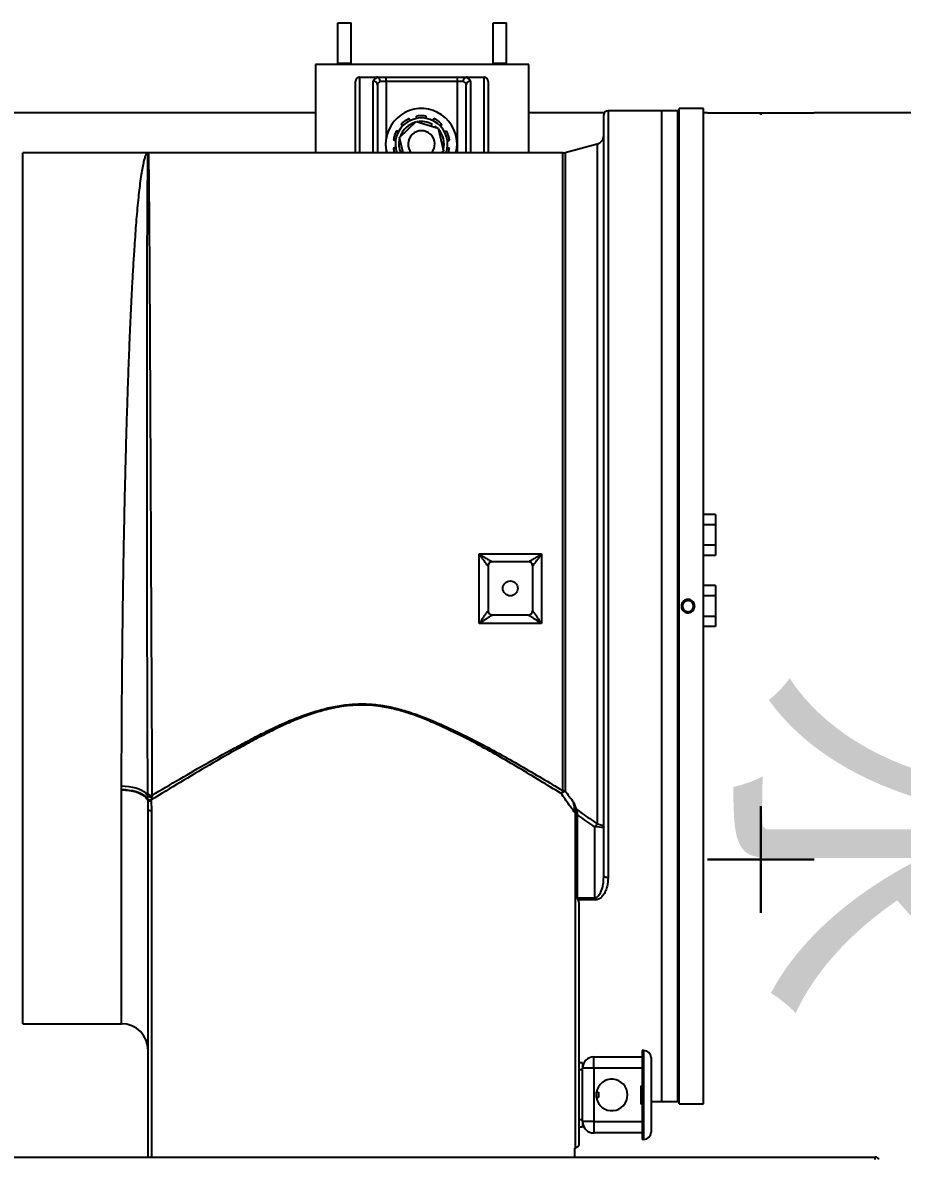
# Model space of a CAD drawing. Header units: millimetres. Extents: x -69706 to 52883, y -6882 to 68885.
# Drawn here: x 7592 to 8220, y 63736 to 64548 of the extents above; entities that cross this region are included whole.
import ezdxf

# ---------------------------------------------------------------- set-up
doc = ezdxf.new("R2010")
doc.units = ezdxf.units.MM
doc.layers.add('B2F-H-EQ-P-T20001$0$M-HVAC-EQPM', color=134, linetype='Continuous')
doc.layers.add('B2F-H-EQ-P-T20001$0$冰水機控制盤', color=4, linetype='Continuous')
doc.styles.add('B2F-H-EQ-P-T20001$0$Standard', font='arial.ttf')

# ---------------------------------------------------------------- blocks, each defined once
blk = doc.blocks.new('B2F-H-EQ-P-T20001$0$CH-B2C-05、09-1000RT_20201019')
at = {"color": 0, "linetype": 'Continuous', "lineweight": 25}
for p, q in [((3902.21, 3077.24), (3902.21, 3106.45)), ((3902.21, 3106.45), (3911.73, 3106.45)), ((3911.73, 3077.24), (3911.73, 3106.45)), ((4013.33, 3106.45), (4022.85, 3106.45)), ((4013.33, 3077.24), (4013.33, 3106.45)), ((4022.85, 3077.24), (4022.85, 3106.45)), ((4038.73, 3076.48), (3886.33, 3076.48)), ((3886.33, 3076.48), (3886.33, 3013.36)), ((3911.73, 3077.24), (3902.21, 3077.24)), ((3902.21, 3077.24), (3902.21, 3076.48)), ((3911.73, 3077.24), (3911.73, 3076.48)), ((4022.85, 3077.24), (4013.33, 3077.24)), ((4013.33, 3077.24), (4013.33, 3076.48)), ((4022.85, 3077.24), (4022.85, 3076.48)), ((4038.73, 3013.36), (4038.73, 3076.48)), ((3914.73, 3013.36), (3914.73, 3064.42)), ((3917.77, 3067.46), (3929.9, 3067.46)), ((3917.77, 3067.46), (3917.77, 3013.36)), ((3927.43, 3013.36), (3927.43, 3064.77)), ((3929.9, 3067.46), (3936.82, 3067.46)), ((3930.47, 3061.91), (3930.47, 3013.36)), ((3936.82, 3064.42), (3932.5, 3064.42)), ((3936.82, 3064.42), (3936.82, 3067.46)), ((3936.82, 3067.46), (3987.62, 3067.46)), ((3936.82, 3064.42), (3936.82, 3023.29)), ((3987.62, 3064.42), (3936.82, 3064.42)), ((3987.62, 3064.42), (3987.62, 3067.46)), ((3987.62, 3067.46), (3994.55, 3067.46)), ((3991.94, 3064.42), (3987.62, 3064.42)), ((3987.62, 3013.36), (3987.62, 3064.42)), ((3993.97, 3013.36), (3993.97, 3061.91)), ((3994.55, 3067.46), (4006.67, 3067.46)), ((3997.02, 3064.77), (3997.02, 3013.36)), ((4006.67, 3013.36), (4006.67, 3067.46)), ((4009.72, 3064.42), (4009.72, 3013.36)), ((4133.42, 3043.59), (4095.32, 3043.59)), ((4095.32, 3043.59), (4095.32, 2495.35)), ((4133.42, 3043.59), (4133.42, 2335.42)), ((4145.11, 3043.52), (4133.42, 3043.52)), ((4145.11, 2335.49), (4145.11, 3043.52)), ((4163.65, 3045.11), (4146.12, 3045.11)), ((4146.12, 2333.9), (4146.12, 3045.11)), ((4163.65, 2333.9), (4163.65, 3045.11)), ((3886.33, 3041.94), (3594.93, 3041.94)), ((3946.18, 3024.5), (3958.22, 3035.78)), ((3952.74, 3037.73), (3953.8, 3036.48)), ((3953.99, 3036.57), (3953.04, 3037.88)), ((3958.22, 3035.78), (3974.01, 3030.99)), ((3958.51, 3038.05), (3958.51, 3039.66)), ((3965.09, 3039.71), (3965.21, 3038.08)), ((3965.43, 3038.05), (3965.43, 3039.66)), ((3969.95, 3036.57), (3970.9, 3037.88)), ((4092.61, 3041.94), (4038.73, 3041.94)), ((4092.27, 2497.02), (4092.27, 3040.54)), ((4166.44, 3041.94), (4163.65, 3041.94)), ((4166.44, 3041.94), (4204.54, 3041.94)), ((4204.54, 3041.94), (4242.64, 3041.94)), ((4204.54, 3041.94), (4204.54, 3040.57)), ((4204.54, 3040.57), (4204.54, 3041.94)), ((4204.54, 3040.57), (4204.54, 3040.57)), ((4741.89, 3041.94), (4242.64, 3041.94)), ((3943.91, 3028.86), (3945.5, 3028.47)), ((3945.6, 3028.66), (3944.07, 3029.16)), ((3948.4, 3032.51), (3947.45, 3033.82)), ((3968.95, 3032.53), (3969.69, 3033.89)), ((3971.28, 3031.82), (3971.81, 3032.51)), ((3973.31, 3031.2), (3971.81, 3032.51)), ((3974.01, 3030.99), (3977.76, 3014.92)), ((3976.25, 3034.06), (3975.39, 3032.67)), ((3975.54, 3032.51), (3976.49, 3033.82)), ((3978.34, 3028.66), (3979.87, 3029.16)), ((3943.47, 3022.09), (3941.93, 3022.59)), ((3948.78, 3013.36), (3946.18, 3024.5)), ((3981.96, 3022.92), (3980.45, 3022.3)), ((3980.47, 3022.09), (3982.01, 3022.59)), ((4087.57, 3019.71), (4064.68, 3013.58)), ((4087.57, 3019.71), (4087.57, 2533.94)), ((3766.64, 3013.36), (3676.94, 3013.36)), ((3676.94, 2391.05), (3676.94, 3013.36)), ((4063.03, 3013.36), (3766.64, 3013.36)), ((3936.82, 3016.13), (3936.82, 3013.36)), ((3943.47, 3017.33), (3941.93, 3016.83)), ((3941.98, 3016.5), (3943.49, 3017.12)), ((3977.76, 3014.92), (3976.09, 3013.36)), ((3976.81, 3013.36), (3977.22, 3014.42)), ((3980.47, 3017.33), (3982.01, 3016.83)), ((4063.03, 2557.64), (4063.03, 3013.36)), ((4064.68, 3013.58), (4064.68, 2557.56)), ((4172.03, 2754.97), (4163.65, 2754.97)), ((4172.03, 2754.97), (4172.03, 2747.64)), ((4172.03, 2747.64), (4163.65, 2747.64)), ((4172.03, 2747.64), (4172.03, 2732.97)), ((4003.25, 2677.05), (4003.25, 2726.87)), ((4003.25, 2726.87), (4047.7, 2726.87)), ((4047.7, 2726.87), (4047.7, 2677.05)), ((4172.03, 2732.97), (4163.65, 2732.97)), ((4172.03, 2732.97), (4172.03, 2725.64)), ((4038.3, 2721.26), (4012.64, 2721.26)), ((4172.03, 2725.64), (4163.65, 2725.64)), ((4009.6, 2718.21), (4009.6, 2686.2)), ((4041.35, 2718.21), (4041.35, 2686.2)), ((4172.03, 2704.17), (4163.65, 2704.17)), ((4172.03, 2704.17), (4172.03, 2696.84)), ((4172.03, 2696.84), (4163.65, 2696.84)), ((4172.03, 2696.84), (4172.03, 2682.17)), ((4038.3, 2683.15), (4012.64, 2683.15)), ((4172.03, 2682.17), (4163.65, 2682.17)), ((4172.03, 2682.17), (4172.03, 2674.84)), ((4047.7, 2677.05), (4003.25, 2677.05)), ((4172.03, 2674.84), (4163.65, 2674.84)), ((3747.59, 2558.47), (3747.61, 2560.98)), ((3747.59, 2558.14), (3747.59, 2558.47)), ((3747.59, 2391.05), (3747.59, 2558.14)), ((3766.38, 2553.76), (3766.36, 2555.31)), ((3766.47, 2551.12), (3766.38, 2553.76)), ((3766.49, 2550.74), (3766.47, 2551.12)), ((3766.5, 2550.39), (3766.49, 2550.74)), ((3766.64, 2543.8), (3766.5, 2550.39)), ((3768.82, 2551.02), (3768.84, 2550.64)), ((3768.84, 2550.64), (3768.86, 2550.29)), ((3768.86, 2550.29), (3769.02, 2543.53)), ((3769.36, 2554.28), (3769.13, 2553.08)), ((3766.64, 2295.8), (3766.64, 2543.8)), ((4073.25, 2541.36), (4073.29, 2540.57)), ((4204.54, 2508.53), (4204.54, 2546.63)), ((4204.54, 2546.63), (4204.54, 2546.63)), ((4204.54, 2546.63), (4204.54, 2508.53)), ((4085.92, 2481.11), (4085.92, 2531.63)), ((4204.54, 2508.53), (4166.44, 2508.53)), ((4166.44, 2508.53), (4204.54, 2508.53)), ((4166.44, 2508.53), (4166.44, 2508.53)), ((4204.54, 2508.53), (4242.64, 2508.53)), ((4242.64, 2508.53), (4204.54, 2508.53)), ((4204.54, 2508.53), (4204.54, 2470.43)), ((4204.54, 2470.43), (4204.54, 2508.53)), ((4242.64, 2508.53), (4242.64, 2508.53)), ((4073.3, 2481.11), (4085.92, 2481.11)), ((4085.92, 2479.58), (4073.76, 2479.58)), ((4074.49, 2476.53), (4074.49, 2305.2)), ((4085.92, 2479.58), (4085.92, 2481.11)), ((4204.54, 2470.43), (4204.54, 2470.43)), ((3676.94, 2391.05), (3747.59, 2391.05)), ((4119.71, 2371.93), (4119.71, 2308.43)), ((4120.98, 2371.93), (4119.71, 2371.93)), ((4120.98, 2308.43), (4120.98, 2371.93)), ((4077.03, 2363.23), (4074.49, 2363.23)), ((4077.03, 2363.23), (4077.03, 2359.23)), ((4085.16, 2359.23), (4085.16, 2367.36)), ((4085.16, 2367.36), (4119.71, 2367.36)), ((4126.06, 2366.85), (4126.06, 2313.51)), ((4077.03, 2358.15), (4074.49, 2358.15)), ((4077.03, 2321.13), (4077.03, 2359.23)), ((4085.16, 2359.23), (4077.03, 2359.23)), ((4085.16, 2359.23), (4085.16, 2321.13)), ((4119.71, 2359.23), (4085.16, 2359.23)), ((4119.71, 2347.14), (4118.94, 2346.7)), ((4118.94, 2333.66), (4118.94, 2346.7)), ((4086.98, 2342.08), (4087, 2342.08)), ((4087, 2338.27), (4086.98, 2338.27)), ((4087, 2338.27), (4087, 2342.08)), ((4087, 2342.08), (4088.4, 2342.08)), ((4088.4, 2338.27), (4087, 2338.27)), ((4088.4, 2342.08), (4088.4, 2338.27)), ((4118.94, 2333.66), (4119.71, 2333.22)), ((4126.06, 2335.42), (4133.42, 2335.42)), ((4133.42, 2335.49), (4145.11, 2335.49)), ((4146.12, 2333.9), (4163.65, 2333.9)), ((4077.03, 2322.33), (4074.49, 2322.33)), ((4085.16, 2321.13), (4077.03, 2321.13)), ((4077.03, 2321.13), (4077.03, 2317.25)), ((4085.16, 2321.13), (4085.16, 2313)), ((4085.16, 2321.13), (4119.71, 2321.13)), ((4077.03, 2317.25), (4074.49, 2317.25)), ((4119.71, 2313), (4085.16, 2313)), ((4120.98, 2308.43), (4119.71, 2308.43)), ((4071.45, 2302.15), (4072.15, 2302.23)), ((4071.45, 2302.15), (4071.45, 2295.8)), ((3556.17, 2295.8), (4286.33, 2295.8)), ((4286.33, 2294.02), (4286.33, 2295.8))]:
    blk.add_line(p, q, dxfattribs=at)
at = {"color": 0, "linetype": 'Continuous', "lineweight": 25, "flags": 128}
for points in [[(4242.64, 3041.94), (4242.64, 3041.94)], [(3936.82, 3016.13), (3937.08, 3014.65), (3937.38, 3013.36)], [(3747.59, 2558.47), (3750.33, 2558.38), (3753.01, 2558.1), (3755.58, 2557.64), (3757.99, 2557.02), (3760.17, 2556.25), (3762.1, 2555.34), (3763.72, 2554.31), (3765.01, 2553.19), (3765.94, 2551.99), (3766.49, 2550.74)], [(3747.59, 2558.14), (3750.34, 2558.05), (3753.04, 2557.77), (3755.62, 2557.32), (3758.03, 2556.7), (3760.22, 2555.92), (3762.15, 2555.01), (3763.77, 2553.98), (3765.05, 2552.85), (3765.97, 2551.64), (3766.5, 2550.39)], [(3747.61, 2560.98), (3750.27, 2560.89), (3752.88, 2560.63), (3755.38, 2560.21), (3757.73, 2559.64), (3759.89, 2558.92), (3761.8, 2558.08), (3763.44, 2557.12), (3764.76, 2556.07), (3765.75, 2554.94), (3766.38, 2553.76)], [(3769.02, 2543.53), (3769.02, 2537.46), (3769.02, 2513.17), (3769.01, 2416.04), (3769, 2295.8)], [(4072.15, 2302.23), (4072.15, 2308.22), (4072.15, 2332.5), (4072.14, 2429.63), (4072.13, 2541.32)], [(4073.29, 2540.57), (4073.29, 2534.5), (4073.3, 2510.22), (4073.3, 2481.11)], [(4087.57, 2533.94), (4088.55, 2533.78), (4089.45, 2533.54), (4090.27, 2533.24), (4090.96, 2532.88), (4091.52, 2532.46), (4091.94, 2532.02), (4092.19, 2531.54), (4092.27, 2531.05)], [(4095.32, 2495.35), (4094.73, 2495.39), (4094.16, 2495.48), (4093.63, 2495.64), (4093.17, 2495.84), (4092.79, 2496.1), (4092.51, 2496.39), (4092.33, 2496.7), (4092.27, 2497.02)]]:
    blk.add_lwpolyline(points, dxfattribs=at)
at = {"color": 0, "linetype": 'Continuous', "lineweight": 25}
blk.add_circle((4025.47, 2702.21), 5.36, dxfattribs=at)
for centre, radius, start, end in [((3917.77, 3064.42), 3.05, 90, 180), ((3927.51, 3061.81), 2.96, 1.83487, 91.72692), ((3996.93, 3061.81), 2.96, 88.27315, 178.16283), ((4006.67, 3064.42), 3.05, 0, 90), ((3961.97, 3019.71), 25.4, 345.52249, 171.89039), ((4095.32, 3040.54), 3.05, 90, 180), ((4145.11, 3044.54), 1.02, 270, 0), ((3961.97, 3019.71), 16.14, 105.39464, 160.85964), ((3961.97, 3019.71), 18.66, 340.10073, 124.40715), ((3961.97, 3019.71), 16.14, 61.43664, 100.85964), ((3961.97, 3019.71), 18.66, 124.40715, 199.89927), ((3961.97, 3019.71), 9.53, 318.18969, 221.81031), ((3961.97, 3019.71), 16.14, 345.39464, 40.85964), ((3961.97, 3019.71), 16.14, 165.39464, 203.16566), ((4085.92, 3025.85), 6.35, 285, 0), ((4063.03, 3019.71), 6.35, 270, 285), ((4012.6, 2718.22), 3.04, 90.14916, 179.63872), ((4012.64, 2718.21), 3.05, 90, 180), ((4038.3, 2718.21), 3.05, 0, 90), ((4038.34, 2718.22), 3.04, 0.35906, 89.85306), ((4012.64, 2686.2), 3.05, 180.00619, 269.99157), ((4012.64, 2686.2), 3.05, 180, 270), ((4038.3, 2686.2), 3.05, 270, 0), ((4084.96, 2541.87), 27.01, 144.28059, 149.40337), ((4079.99, 2530.83), 30.8, 119.81702, 126.40243), ((4063.04, 2542.46), 15.18, 83.82446, 90.03916), ((3768.86, 2557.7), 3.46, 223.61566, 278.29637), ((3768.62, 2556.86), 3.82, 234.20102, 277.74753), ((3768.03, 2560.3), 9.31, 260.38066, 274.90758), ((3768.05, 2559.78), 9.16, 260.18416, 274.96484), ((3768.06, 2559.28), 9.03, 260.05918, 275.07183), ((3768.52, 2549.7), 6.2, 252.35961, 274.65274), ((4071.65, 2566.15), 24.84, 271.09423, 273.69431), ((4171.15, 2472.74), 103.59, 143.78559, 145.3536), ((4087.5, 2513.81), 17.89, 74.52163, 95.04781), ((3747.59, 2372), 19.05, 0, 90), ((4120.98, 2366.85), 5.08, 0, 90), ((4085.16, 2359.23), 8.13, 90, 180), ((4098.05, 2340.18), 11.24, 189.75826, 170.24174), ((4145.11, 2334.47), 1.02, 0, 90), ((4085.16, 2321.13), 8.13, 180, 270), ((4120.98, 2313.51), 5.08, 270, 0), ((4286.33, 2293.23), 2.57, 17.87436, 90)]:
    blk.add_arc(centre, radius, start, end, dxfattribs=at)
for centre, major_axis, ratio, start_param, end_param in [((3936.82, 3064.77), (-9.4, 0), 0.36397, 5.42266, 6.283185), ((3936.82, 3061.91), (-6.35, 0), 0.538676, 5.460665, 6.283185), ((3987.62, 3061.91), (-6.35, 0), 0.538676, 3.141593, 3.964113), ((3987.62, 3064.77), (-9.4, 0), 0.36397, 3.141593, 4.002118)]:
    blk.add_ellipse(centre, major_axis=major_axis, ratio=ratio, start_param=start_param, end_param=end_param, dxfattribs=at)
for points, knots in [([(3930.7, 3067.37), (3930.63, 3067.39), (3930.47, 3067.43), (3930.18, 3067.46), (3929.98, 3067.46), (3929.9, 3067.46)], [0, 0, 0, 0, 0.312391, 0.713289, 1, 1, 1, 1]), ([(3932.5, 3064.42), (3932.5, 3064.42), (3932.47, 3064.74), (3932.34, 3065.4), (3931.95, 3066.28), (3931.38, 3067.01), (3930.92, 3067.25), (3930.7, 3067.37)], [0, 0, 0, 0, 0.004789, 0.238063, 0.492695, 0.746334, 1, 1, 1, 1]), ([(3991.94, 3064.42), (3991.95, 3064.42), (3991.97, 3064.74), (3992.1, 3065.4), (3992.49, 3066.28), (3993.07, 3067.01), (3993.52, 3067.25), (3993.75, 3067.37)], [0, 0, 0, 0, 0.004792, 0.238056, 0.492684, 0.746318, 1, 1, 1, 1]), ([(3994.55, 3067.46), (3994.43, 3067.46), (3994.19, 3067.46), (3993.91, 3067.42), (3993.79, 3067.38), (3993.75, 3067.37)], [0, 0, 0, 0, 0.418096, 0.840762, 1, 1, 1, 1]), ([(3952.74, 3037.73), (3952.07, 3037.35), (3950.71, 3036.6), (3948.96, 3035.28), (3947.92, 3034.28), (3947.45, 3033.82)], [0, 0, 0, 0, 0.347289, 0.703341, 1, 1, 1, 1]), ([(3953.04, 3037.88), (3952.99, 3037.86), (3952.92, 3037.82), (3952.81, 3037.77), (3952.76, 3037.74), (3952.74, 3037.73)], [0, 0, 0, 0, 0.499973, 0.750023, 1, 1, 1, 1]), ([(3965.09, 3039.71), (3964.33, 3039.81), (3962.78, 3039.99), (3960.6, 3039.96), (3959.17, 3039.75), (3958.51, 3039.66)], [0, 0, 0, 0, 0.347273, 0.70334, 1, 1, 1, 1]), ([(3965.43, 3039.66), (3965.37, 3039.67), (3965.29, 3039.68), (3965.18, 3039.7), (3965.12, 3039.71), (3965.09, 3039.71)], [0, 0, 0, 0, 0.499967, 0.750012, 1, 1, 1, 1]), ([(3976.25, 3034.06), (3975.69, 3034.58), (3974.55, 3035.64), (3972.76, 3036.9), (3971.48, 3037.57), (3970.9, 3037.88)], [0, 0, 0, 0, 0.347272, 0.703329, 1, 1, 1, 1]), ([(3943.91, 3028.86), (3943.59, 3028.16), (3942.93, 3026.75), (3942.29, 3024.66), (3942.04, 3023.24), (3941.93, 3022.59)], [0, 0, 0, 0, 0.347271, 0.703338, 1, 1, 1, 1]), ([(3944.07, 3029.16), (3944.04, 3029.11), (3944, 3029.04), (3943.95, 3028.94), (3943.92, 3028.89), (3943.91, 3028.86)], [0, 0, 0, 0, 0.499969, 0.750002, 1, 1, 1, 1]), ([(3976.49, 3033.82), (3976.45, 3033.86), (3976.39, 3033.92), (3976.31, 3034), (3976.27, 3034.04), (3976.25, 3034.06)], [0, 0, 0, 0, 0.499951, 0.75001, 1, 1, 1, 1]), ([(3981.96, 3022.92), (3981.81, 3023.68), (3981.51, 3025.2), (3980.8, 3027.27), (3980.16, 3028.57), (3979.87, 3029.16)], [0, 0, 0, 0, 0.347285, 0.703339, 1, 1, 1, 1]), ([(3936.82, 3016.13), (3936.7, 3017.31), (3936.44, 3019.7), (3936.7, 3022.09), (3936.82, 3023.29)], [0, 0, 0, 0, 0.494968, 1, 1, 1, 1]), ([(3982.01, 3022.59), (3982, 3022.64), (3981.99, 3022.73), (3981.97, 3022.84), (3981.96, 3022.9), (3981.96, 3022.92)], [0, 0, 0, 0, 0.499955, 0.750039, 1, 1, 1, 1]), ([(3747.61, 2560.98), (3747.62, 2566.36), (3747.64, 2577.13), (3747.71, 2593.67), (3747.8, 2610.37), (3747.91, 2627.23), (3748.06, 2644.36), (3748.24, 2661.66), (3748.44, 2679.06), (3748.68, 2696.51), (3748.95, 2713.97), (3749.25, 2731.43), (3749.58, 2748.82), (3749.95, 2766.06), (3750.34, 2783.08), (3750.77, 2799.81), (3751.23, 2816.23), (3751.73, 2832.32), (3752.25, 2848.02), (3752.8, 2863.26), (3753.38, 2877.98), (3753.99, 2892.09), (3754.62, 2905.57), (3755.3, 2918.9), (3756.04, 2931.97), (3756.76, 2943.6), (3757.45, 2953.5), (3758.07, 2961.88), (3758.75, 2970.04), (3759.46, 2977.87), (3760.22, 2985.24), (3761.02, 2992.01), (3761.86, 2998.06), (3762.74, 3003.26), (3763.58, 3007.23), (3764.39, 3010.09), (3765.15, 3012.02), (3765.9, 3013.11), (3766.39, 3013.36), (3766.63, 3013.36), (3766.64, 3013.36)], [0, 0, 0, 0, 0.028281, 0.056563, 0.084002, 0.111529, 0.139099, 0.166669, 0.194195, 0.221635, 0.249075, 0.276602, 0.304173, 0.331743, 0.35927, 0.38671, 0.414157, 0.441689, 0.469266, 0.496843, 0.524375, 0.551822, 0.579138, 0.606455, 0.63703, 0.667605, 0.690698, 0.713804, 0.736898, 0.763214, 0.78955, 0.815866, 0.844798, 0.873754, 0.902686, 0.927476, 0.952283, 0.977073, 0.99906, 1, 1, 1, 1]), ([(3766.36, 2555.31), (3766.34, 2561.12), (3766.29, 2572.75), (3766.22, 2590.35), (3766.16, 2607.87), (3766.1, 2625.25), (3766.05, 2642.99), (3766, 2661.06), (3765.96, 2679.4), (3765.92, 2697.61), (3765.88, 2715.62), (3765.85, 2733.39), (3765.83, 2751.19), (3765.81, 2768.98), (3765.8, 2786.68), (3765.79, 2803.91), (3765.79, 2820.62), (3765.79, 2836.78), (3765.8, 2852.64), (3765.82, 2868.13), (3765.83, 2883.2), (3765.86, 2897.52), (3765.88, 2911.04), (3765.92, 2923.76), (3765.95, 2935.88), (3765.99, 2947.34), (3766.03, 2958.08), (3766.08, 2967.86), (3766.13, 2976.67), (3766.18, 2984.52), (3766.24, 2991.54), (3766.29, 2997.67), (3766.35, 3002.87), (3766.41, 3006.83), (3766.47, 3009.73), (3766.52, 3011.67), (3766.57, 3012.88), (3766.61, 3013.3), (3766.63, 3013.36), (3766.64, 3013.36), (3766.64, 3013.36), (3766.64, 3013.36)], [0, 0, 0, 0, 0.029494, 0.059091, 0.086709, 0.114347, 0.141965, 0.170385, 0.198828, 0.227247, 0.254865, 0.282503, 0.310121, 0.338541, 0.366984, 0.395403, 0.42302, 0.450659, 0.478276, 0.506695, 0.535138, 0.563557, 0.591173, 0.61881, 0.646425, 0.674843, 0.703284, 0.731701, 0.759315, 0.786949, 0.814563, 0.842978, 0.871417, 0.899833, 0.923838, 0.947899, 0.969863, 0.99187, 0.998438, 0.999219, 1, 1, 1, 1]), ([(3766.64, 3013.36), (3766.64, 3013.36), (3766.65, 3013.36), (3766.67, 3013.29), (3766.71, 3012.87), (3766.77, 3011.78), (3766.82, 3009.93), (3766.88, 3007.12), (3766.95, 3003.38), (3767.01, 2998.57), (3767.08, 2992.6), (3767.15, 2985.67), (3767.22, 2977.81), (3767.29, 2969.06), (3767.36, 2959.46), (3767.44, 2949.02), (3767.51, 2937.78), (3767.58, 2925.76), (3767.65, 2913.03), (3767.72, 2900.38), (3767.78, 2887.99), (3767.85, 2875.98), (3767.91, 2862.24), (3767.99, 2846.61), (3768.07, 2828.95), (3768.16, 2810.75), (3768.24, 2792.1), (3768.33, 2773.1), (3768.41, 2754.34), (3768.5, 2735.89), (3768.58, 2717.79), (3768.66, 2699.58), (3768.75, 2681.34), (3768.83, 2663.14), (3768.91, 2645.1), (3769, 2627.24), (3769.08, 2609.59), (3769.17, 2592.18), (3769.25, 2575.08), (3769.32, 2562.51), (3769.35, 2555.65), (3769.36, 2554.28)], [0, 0, 0, 0, 0.000992, 0.010206, 0.029678, 0.04915, 0.074199, 0.099263, 0.124311, 0.152329, 0.180436, 0.208587, 0.236738, 0.264845, 0.292863, 0.320712, 0.348627, 0.376563, 0.404478, 0.432327, 0.455341, 0.478368, 0.501382, 0.531885, 0.562502, 0.593177, 0.623852, 0.654469, 0.684972, 0.71299, 0.741097, 0.769248, 0.7974, 0.825506, 0.853525, 0.881374, 0.909289, 0.937225, 0.96514, 0.992989, 1, 1, 1, 1]), ([(3941.93, 3016.83), (3941.94, 3016.78), (3941.95, 3016.7), (3941.97, 3016.58), (3941.98, 3016.53), (3941.98, 3016.5)], [0, 0, 0, 0, 0.499955, 0.750039, 1, 1, 1, 1]), ([(3941.98, 3016.5), (3942.12, 3015.74), (3942.31, 3014.67), (3942.67, 3013.66), (3942.78, 3013.36)], [0, 0, 0, 0, 0.707145, 1, 1, 1, 1]), ([(3981.16, 3013.36), (3981.33, 3013.87), (3981.71, 3015), (3981.9, 3016.18), (3982.01, 3016.83)], [0, 0, 0, 0, 0.452831, 1, 1, 1, 1]), ([(4009.56, 2718.23), (4009.48, 2718.3), (4009.38, 2718.38), (4008.98, 2718.86), (4008.21, 2719.84), (4006.93, 2721.6), (4005.5, 2723.62), (4004.32, 2725.31), (4003.56, 2726.41), (4003.25, 2726.87), (4003.25, 2726.87)], [0, 0, 0, 0, 0.109978, 0.138435, 0.285612, 0.525518, 0.698877, 0.875459, 0.998561, 1, 1, 1, 1]), ([(4003.25, 2726.87), (4003.25, 2726.87), (4003.71, 2726.56), (4004.83, 2725.83), (4006.58, 2724.71), (4008.7, 2723.38), (4010.6, 2722.23), (4011.73, 2721.62), (4012.33, 2721.33), (4012.48, 2721.29), (4012.6, 2721.26)], [0, 0, 0, 0, 0.00145, 0.12425, 0.299046, 0.473663, 0.713763, 0.861315, 0.889101, 1, 1, 1, 1]), ([(4038.35, 2721.26), (4038.47, 2721.29), (4038.62, 2721.33), (4039.21, 2721.62), (4040.34, 2722.23), (4042.24, 2723.38), (4044.36, 2724.7), (4046.11, 2725.83), (4047.23, 2726.56), (4047.69, 2726.87), (4047.7, 2726.87)], [0, 0, 0, 0, 0.1109, 0.138686, 0.28624, 0.526342, 0.699408, 0.875749, 0.998557, 1, 1, 1, 1]), ([(4047.7, 2726.87), (4047.69, 2726.87), (4047.38, 2726.41), (4046.63, 2725.32), (4045.45, 2723.63), (4044.02, 2721.61), (4042.73, 2719.84), (4041.96, 2718.86), (4041.56, 2718.38), (4041.46, 2718.3), (4041.38, 2718.23)], [0, 0, 0, 0, 0.001439, 0.124536, 0.298084, 0.474476, 0.714388, 0.861564, 0.890021, 1, 1, 1, 1]), ([(4157.24, 2689.51), (4157.24, 2689.52), (4157.23, 2690.07), (4157.04, 2691.16), (4156.23, 2692.58), (4155, 2693.65), (4153.68, 2694.18), (4152.28, 2694.32), (4150.87, 2694.09), (4149.44, 2693.3), (4148.36, 2692.08), (4147.79, 2690.74), (4147.73, 2689.86), (4147.71, 2689.51)], [0, 0, 0, 0, 0.003401, 0.110735, 0.21807, 0.325416, 0.432761, 0.500008, 0.607344, 0.714689, 0.822031, 0.92938, 1, 1, 1, 1]), ([(4147.71, 2689.51), (4147.72, 2689.32), (4147.74, 2688.6), (4148.11, 2687.38), (4149.06, 2686.05), (4150.39, 2685.12), (4151.96, 2684.68), (4153.59, 2684.78), (4155.09, 2685.42), (4156.29, 2686.51), (4157.09, 2687.93), (4157.19, 2688.99), (4157.24, 2689.51)], [0, 0, 0, 0, 0.037072, 0.144435, 0.251792, 0.359158, 0.466528, 0.573891, 0.681252, 0.788618, 0.895981, 1, 1, 1, 1]), ([(4152.47, 2693.47), (4152.87, 2693.44), (4153.67, 2693.37), (4154.76, 2692.82), (4155.7, 2691.95), (4156.33, 2690.74), (4156.51, 2689.4), (4156.28, 2688.18), (4155.72, 2687.11), (4154.82, 2686.21), (4153.68, 2685.65), (4152.44, 2685.48), (4151.33, 2685.65), (4150.28, 2686.13), (4149.34, 2686.95), (4148.66, 2688.13), (4148.44, 2689.47), (4148.63, 2690.71), (4149.15, 2691.79), (4150.01, 2692.71), (4151.16, 2693.35), (4152.06, 2693.43), (4152.47, 2693.47)], [0, 0, 0, 0, 0.047037, 0.093846, 0.146158, 0.20375, 0.255941, 0.301936, 0.348297, 0.400117, 0.457512, 0.501081, 0.544692, 0.588581, 0.640156, 0.697715, 0.750772, 0.797143, 0.843163, 0.894263, 0.95134, 1, 1, 1, 1]), ([(4003.25, 2677.05), (4003.25, 2677.05), (4003.86, 2677.95), (4004.87, 2679.43), (4006.24, 2681.43), (4007.49, 2683.24), (4008.59, 2684.83), (4009.21, 2685.7), (4009.51, 2686.11), (4009.56, 2686.16), (4009.59, 2686.2)], [0, 0, 0, 0, 0.001389, 0.234823, 0.385789, 0.539287, 0.743373, 0.875079, 0.902664, 1, 1, 1, 1]), ([(4012.64, 2683.15), (4012.58, 2683.13), (4012.51, 2683.09), (4012.07, 2682.82), (4011.16, 2682.24), (4009.53, 2681.19), (4007.69, 2679.98), (4005.66, 2678.65), (4004.15, 2677.66), (4003.25, 2677.05), (4003.25, 2677.05)], [0, 0, 0, 0, 0.097932, 0.125036, 0.2571, 0.461499, 0.612112, 0.765704, 0.998599, 1, 1, 1, 1]), ([(4047.7, 2677.05), (4047.69, 2677.05), (4046.79, 2677.66), (4045.29, 2678.64), (4043.26, 2679.98), (4041.42, 2681.19), (4039.78, 2682.24), (4038.87, 2682.82), (4038.43, 2683.09), (4038.36, 2683.13), (4038.3, 2683.15)], [0, 0, 0, 0, 0.001394, 0.234294, 0.3865, 0.538499, 0.742898, 0.874965, 0.902069, 1, 1, 1, 1]), ([(4041.35, 2686.2), (4041.39, 2686.16), (4041.44, 2686.11), (4041.73, 2685.7), (4042.35, 2684.83), (4043.45, 2683.25), (4044.7, 2681.44), (4046.07, 2679.44), (4047.08, 2677.95), (4047.69, 2677.05), (4047.7, 2677.05)], [0, 0, 0, 0, 0.097336, 0.124921, 0.256627, 0.460713, 0.611474, 0.765177, 0.998611, 1, 1, 1, 1]), ([(4061.71, 2555.62), (4056.75, 2558.65), (4046.8, 2564.71), (4031.78, 2573.81), (4016.58, 2582.72), (4001.12, 2591.31), (3985.36, 2599.39), (3971.45, 2605.82), (3959.49, 2610.7), (3949.55, 2614.11), (3939.39, 2616.78), (3929.81, 2618.39), (3920.92, 2618.94), (3912.8, 2618.72), (3904.73, 2617.83), (3895.53, 2616.04), (3885.3, 2613.16), (3874.11, 2609.12), (3863.19, 2604.42), (3852.48, 2599.23), (3841.97, 2593.71), (3827.88, 2586), (3810.31, 2576.02), (3789.43, 2563.58), (3775.69, 2555.21), (3768.82, 2551.02)], [0, 0, 0, 0, 0.054558, 0.109198, 0.163839, 0.218425, 0.272937, 0.32741, 0.359493, 0.391662, 0.42375, 0.455721, 0.480394, 0.505164, 0.529951, 0.554648, 0.59093, 0.627271, 0.66374, 0.700314, 0.736895, 0.773338, 0.84888, 0.924446, 1, 1, 1, 1]), ([(3769.36, 2554.28), (3776.02, 2558.21), (3789.33, 2566.09), (3809.57, 2577.78), (3826.75, 2587.28), (3840.74, 2594.73), (3851.47, 2600.22), (3862.38, 2605.38), (3873.52, 2610.05), (3884.9, 2614.05), (3896.16, 2617.14), (3907.3, 2619.1), (3918.2, 2619.84), (3929.01, 2619.35), (3939.56, 2617.63), (3949.81, 2615.01), (3959.84, 2611.67), (3971.91, 2606.88), (3985.94, 2600.58), (4001.83, 2592.66), (4017.43, 2584.24), (4032.79, 2575.5), (4047.97, 2566.57), (4058.01, 2560.62), (4063.03, 2557.64)], [0, 0, 0, 0, 0.072813, 0.145638, 0.218441, 0.255542, 0.292779, 0.330008, 0.367135, 0.404135, 0.441077, 0.474426, 0.507864, 0.541179, 0.573477, 0.605888, 0.638376, 0.670781, 0.725558, 0.780373, 0.83526, 0.890201, 0.94514, 1, 1, 1, 1]), ([(4064.68, 2557.56), (4066.64, 2554.84), (4068.61, 2552.11), (4070.64, 2549.42), (4070.66, 2549.39)], [0, 0, 0, 0, 0.991572, 1, 1, 1, 1]), ([(3769.13, 2553.08), (3769.05, 2552.55), (3768.94, 2551.87), (3768.84, 2551.17), (3768.82, 2551.02)], [0, 0, 0, 0, 0.785934, 1, 1, 1, 1]), ([(4072.13, 2541.32), (4070.6, 2543.33), (4067.05, 2548.03), (4063.65, 2552.86), (4061.71, 2555.62)], [0, 0, 0, 0, 0.428847, 1, 1, 1, 1]), ([(4070.66, 2549.39), (4070.66, 2549.39), (4071.29, 2547.73), (4071.93, 2546.09), (4072.57, 2544.46)], [0, 0, 0, 0, 0.005295, 1, 1, 1, 1]), ([(4072.13, 2541.32), (4071.77, 2543.3), (4071.31, 2545.89), (4070.82, 2548.52), (4070.69, 2549.24), (4070.66, 2549.39)], [0, 0, 0, 0, 0.71935, 0.941275, 1, 1, 1, 1]), ([(4072.57, 2544.46), (4074, 2543.42), (4078.94, 2539.85), (4083.99, 2536.4), (4087.57, 2533.94)], [0, 0, 0, 0, 0.289179, 1, 1, 1, 1]), ([(4072.57, 2544.46), (4072.83, 2543.55), (4073.13, 2542.54), (4073.24, 2541.47), (4073.25, 2541.36)], [0, 0, 0, 0, 0.904099, 1, 1, 1, 1]), ([(4085.92, 2531.63), (4082.1, 2534.3), (4077.87, 2537.24), (4073.7, 2540.27), (4073.3, 2540.56), (4073.29, 2540.57)], [0, 0, 0, 0, 0.904095, 0.998417, 1, 1, 1, 1]), ([(4085.92, 2481.11), (4086.04, 2481.11), (4086.47, 2481.13), (4086.97, 2481.29), (4087.76, 2481.7), (4088.88, 2482.66), (4090.07, 2484.58), (4091.28, 2487.79), (4092.13, 2491.97), (4092.23, 2495.34), (4092.27, 2497.02)], [0, 0, 0, 0, 0.016659, 0.065473, 0.07766, 0.153753, 0.294095, 0.442189, 0.720769, 1, 1, 1, 1]), ([(4095.32, 2495.35), (4095.29, 2494.22), (4095.22, 2491.97), (4094.6, 2488.65), (4093.54, 2485.62), (4092.01, 2482.95), (4090.2, 2481.05), (4088.22, 2479.94), (4086.84, 2479.6), (4086.09, 2479.58), (4085.92, 2479.58)], [0, 0, 0, 0, 0.175119, 0.350597, 0.525065, 0.670525, 0.816546, 0.903263, 0.978715, 1, 1, 1, 1]), ([(4073.3, 2481.11), (4073.32, 2480.87), (4073.38, 2480.3), (4073.62, 2479.85), (4073.76, 2479.58)], [0, 0, 0, 0, 0.408606, 1, 1, 1, 1]), ([(4073.76, 2479.58), (4074.04, 2478.89), (4074.45, 2477.89), (4074.48, 2476.85), (4074.49, 2476.53)], [0, 0, 0, 0, 0.69195, 1, 1, 1, 1]), ([(4119.63, 2341.46), (4119.52, 2341.39), (4119.28, 2341.21), (4119.04, 2340.78), (4118.92, 2340.26), (4118.98, 2339.72), (4119.22, 2339.25), (4119.5, 2338.93), (4119.7, 2338.84), (4119.74, 2338.82)], [0, 0, 0, 0, 0.125646, 0.286225, 0.452216, 0.620616, 0.789131, 0.956426, 1, 1, 1, 1]), ([(4074.49, 2305.2), (4074.49, 2305.19), (4074.49, 2304.81), (4074.36, 2304.07), (4073.8, 2303.17), (4073.04, 2302.53), (4072.45, 2302.33), (4072.15, 2302.23)], [0, 0, 0, 0, 0.002259, 0.312699, 0.60955, 0.804083, 1, 1, 1, 1])]:
    blk.add_open_spline(points, degree=3, knots=knots, dxfattribs=at)

msp = doc.modelspace()

# ---------------------------------------------------------------- block references
at = {"layer": 'B2F-H-EQ-P-T20001$0$M-HVAC-EQPM'}
msp.add_blockref('B2F-H-EQ-P-T20001$0$CH-B2C-05、09-1000RT_20201019', (3914.631, 61441.218, 8.109), dxfattribs=at)

# ---------------------------------------------------------------- texts
at = {"layer": 'B2F-H-EQ-P-T20001$0$冰水機控制盤', "linetype": 'Continuous', "insert": (8620.326, 64089.26, 8.109), "char_height": 187.5, "attachment_point": 1, "rotation": 270, "style": 'B2F-H-EQ-P-T20001$0$Standard'}
msp.add_mtext_dynamic_manual_height_columns('{\\fPMingLiU|b0|i0|c136|p18;冰水}', width=375.14497, gutter_width=1, heights=[0], dxfattribs=at)

doc.saveas('drawing.dxf')
